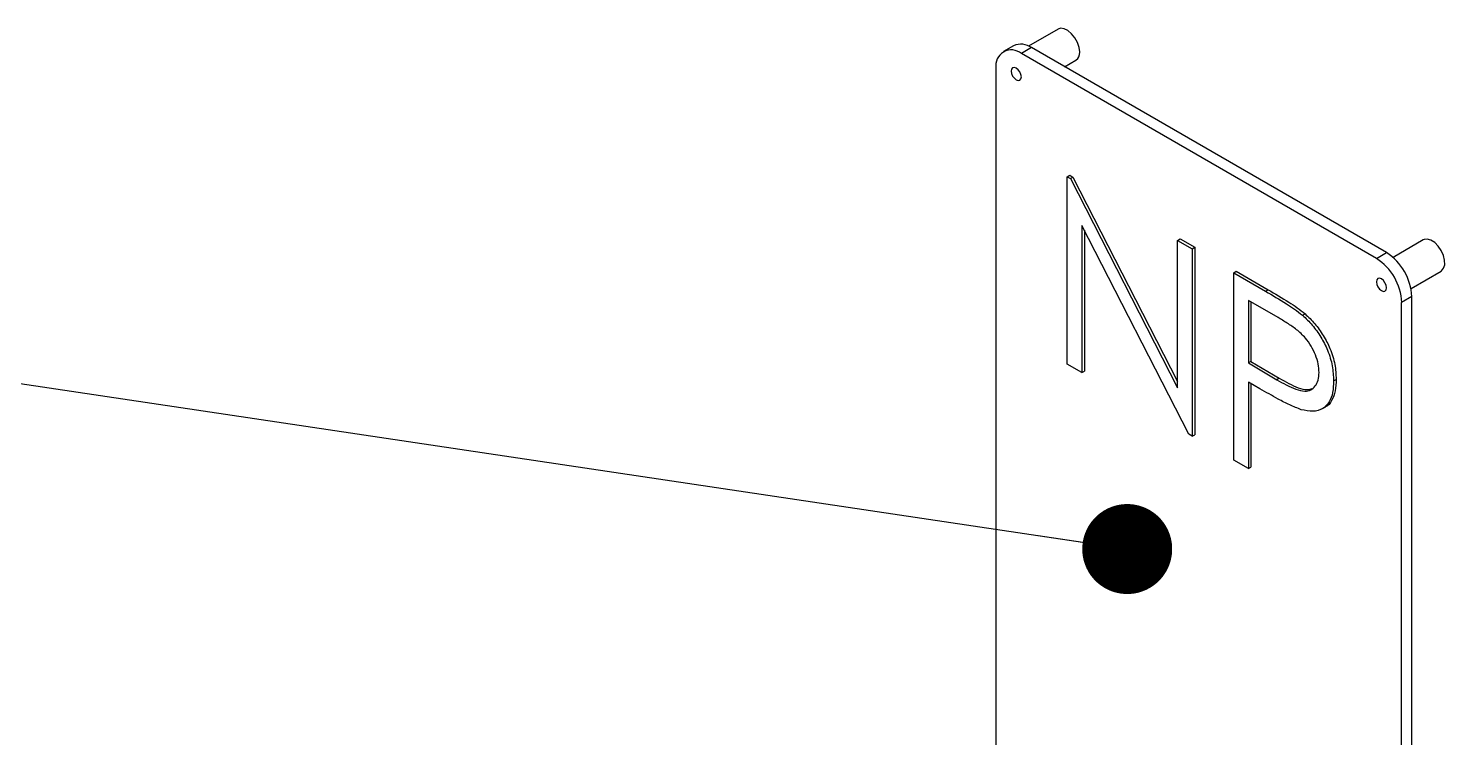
# Model space of a CAD drawing. Header units: inches. Extents: x 1 to 529, y 1 to 374.
# Drawn here: x 33.1 to 46.27, y 298.92 to 305.51 of the extents above; entities that cross this region are included whole.
import ezdxf

# ---------------------------------------------------------------- set-up
doc = ezdxf.new("R2010")
doc.units = ezdxf.units.IN
doc.header["$LTSCALE"] = 32
doc.header["$MEASUREMENT"] = 0
doc.layers.add('FORMAT', color=7, linetype='Continuous')
doc.dimstyles.new('SLDDIMSTYLE6', dxfattribs={"dimtxt": 0.18, "dimasz": 0.836538, "dimexe": 0, "dimexo": 0.0625, "dimgap": 0, "dimtad": 0, "dimtih": 1, "dimtoh": 1, "dimdec": 0, "dimrnd": 1e-09, "dimzin": 0, "dimdsep": 46, "dimtxsty": 'Standard', "dimblk1": 'DOT', "dimblk2": 'DOT', "dimsah": 1, "dimcen": 0.09, "dimadec": 0, "dimazin": 0, "dimtfac": 0.836538, "dimtdec": 0, "dimtofl": 0, "dimtmove": 0, "dimatfit": 3, "dimldrblk": 'DOT', "dimfxl": 0, "dimfrac": 2, "dimtolj": 1, "dimtzin": 0, "dimarcsym": 0})

# ---------------------------------------------------------------- blocks, each defined once
blk = doc.blocks.new('Drawing View43')
at = {"color": 7, "linetype": 'Continuous', "lineweight": 25}
for p, q in [((0.324, 9.982), (0.05, 9.824)), ((-0.09, 9.827), (-0.184, 9.773)), ((0.077, 9.81), (-0.017, 9.756)), ((3.283, 7.851), (-0.017, 9.756)), ((3.377, 7.906), (0.077, 9.81)), ((-0.253, 9.62), (-0.253, 2.325)), ((0.385, 9.633), (0.49, 9.693)), ((0.41, 8.611), (0.434, 8.625)), ((0.41, 6.869), (0.41, 8.611)), ((0.41, 8.611), (0.439, 8.595)), ((0.434, 8.625), (0.462, 8.608)), ((0.439, 8.595), (0.462, 8.608)), ((0.439, 8.595), (1.435, 6.648)), ((0.462, 8.608), (1.435, 6.708)), ((1.54, 6.217), (0.546, 8.159)), ((0.546, 8.159), (0.546, 6.791)), ((0.569, 8.113), (0.569, 6.805)), ((1.435, 8.019), (1.459, 8.033)), ((1.459, 8.033), (1.594, 7.955)), ((1.435, 6.648), (1.435, 8.019)), ((1.435, 8.019), (1.571, 7.941)), ((1.571, 7.941), (1.594, 7.955)), ((1.571, 7.941), (1.571, 6.199)), ((1.594, 7.955), (1.594, 6.213)), ((3.283, 7.851), (3.377, 7.906)), ((3.718, 8.023), (3.438, 7.861)), ((1.957, 7.718), (1.981, 7.732)), ((1.957, 7.718), (2.253, 7.547)), ((1.957, 5.976), (1.957, 7.718)), ((1.981, 7.732), (2.277, 7.561)), ((3.605, 7.572), (3.885, 7.734)), ((2.253, 7.547), (2.277, 7.561)), ((2.369, 7.302), (2.093, 7.461)), ((2.093, 7.461), (2.093, 6.881)), ((2.116, 7.448), (2.116, 6.894)), ((3.613, 7.497), (3.518, 7.443)), ((3.518, 0.148), (3.518, 7.443)), ((3.613, 0.203), (3.613, 7.497)), ((2.597, 7.323), (2.62, 7.336)), ((0.546, 6.791), (0.41, 6.869)), ((2.116, 6.894), (2.093, 6.881)), ((2.093, 6.881), (2.357, 6.724)), ((2.116, 6.894), (2.38, 6.738)), ((0.546, 6.791), (0.569, 6.805)), ((2.38, 6.738), (2.357, 6.724)), ((2.886, 6.715), (2.909, 6.728)), ((2.201, 6.64), (2.093, 6.702)), ((2.093, 6.702), (2.093, 5.898)), ((2.116, 6.688), (2.116, 5.912)), ((2.777, 6.453), (2.807, 6.47)), ((1.571, 6.199), (1.54, 6.217)), ((1.571, 6.199), (1.594, 6.213)), ((2.093, 5.898), (1.957, 5.976)), ((2.093, 5.898), (2.116, 5.912))]:
    blk.add_line(p, q, dxfattribs=at)
at = {"color": 7, "linetype": 'Continuous', "lineweight": 25, "flags": 128}
for points in [[(0.525, 9.77), (0.52, 9.813), (0.505, 9.858), (0.481, 9.902), (0.45, 9.939), (0.416, 9.968), (0.381, 9.985), (0.348, 9.99), (0.324, 9.982)], [(-0.017, 9.538), (-0.021, 9.561), (-0.031, 9.585), (-0.046, 9.605), (-0.064, 9.62), (-0.082, 9.626), (-0.098, 9.623), (-0.108, 9.611), (-0.111, 9.593), (-0.108, 9.57), (-0.098, 9.546), (-0.082, 9.526), (-0.064, 9.511), (-0.046, 9.505), (-0.031, 9.508), (-0.021, 9.52), (-0.017, 9.538)], [(3.908, 7.76), (3.918, 7.793), (3.917, 7.834), (3.906, 7.879), (3.886, 7.924), (3.858, 7.965), (3.825, 7.998), (3.79, 8.02), (3.756, 8.03), (3.726, 8.026), (3.718, 8.023)], [(3.377, 7.579), (3.373, 7.602), (3.363, 7.625), (3.348, 7.646), (3.33, 7.661), (3.312, 7.667), (3.297, 7.664), (3.286, 7.652), (3.283, 7.633), (3.286, 7.61), (3.297, 7.587), (3.312, 7.566), (3.33, 7.552), (3.348, 7.545), (3.363, 7.548), (3.373, 7.56), (3.377, 7.579)], [(3.885, 7.734), (3.889, 7.737), (3.908, 7.76)]]:
    blk.add_lwpolyline(points, dxfattribs=at)
at = {"color": 7, "linetype": 'Continuous', "lineweight": 25}
for centre, radius, start, end in [((-0.109, 9.643), 0.146, 50.7967, 189.214), ((-0.02, 9.674), 0.168, 54.3824, 114.3071), ((0.444, 9.76), 0.0817, 304.8223, 6.4898), ((3.101, 7.474), 0.512, 2.6055, 57.3945), ((3.007, 7.42), 0.512, 2.6055, 57.3945)]:
    blk.add_arc(centre, radius, start, end, dxfattribs=at)
for points, knots in [([(2.253, 7.547), (2.318, 7.509), (2.407, 7.456), (2.522, 7.382), (2.572, 7.342), (2.597, 7.323)], [0, 0, 0, 0, 0.560076, 0.780105, 1, 1, 1, 1]), ([(2.277, 7.561), (2.341, 7.523), (2.431, 7.47), (2.546, 7.395), (2.595, 7.356), (2.62, 7.336)], [0, 0, 0, 0, 0.560076, 0.780105, 1, 1, 1, 1]), ([(2.75, 6.792), (2.749, 6.818), (2.746, 6.87), (2.718, 6.955), (2.678, 7.038), (2.619, 7.122), (2.541, 7.192), (2.455, 7.251), (2.397, 7.285), (2.369, 7.302)], [0, 0, 0, 0, 0.124973, 0.24991, 0.374915, 0.499814, 0.666188, 0.833071, 1, 1, 1, 1]), ([(2.597, 7.323), (2.628, 7.294), (2.689, 7.235), (2.769, 7.122), (2.836, 6.993), (2.879, 6.851), (2.883, 6.76), (2.886, 6.715)], [0, 0, 0, 0, 0.186763, 0.373446, 0.560181, 0.779909, 1, 1, 1, 1]), ([(2.62, 7.336), (2.651, 7.307), (2.713, 7.249), (2.792, 7.136), (2.859, 7.007), (2.903, 6.864), (2.907, 6.774), (2.909, 6.728)], [0, 0, 0, 0, 0.186763, 0.373446, 0.560181, 0.779909, 1, 1, 1, 1]), ([(2.357, 6.724), (2.386, 6.708), (2.446, 6.675), (2.534, 6.633), (2.613, 6.613), (2.675, 6.627), (2.717, 6.663), (2.746, 6.718), (2.749, 6.767), (2.75, 6.792)], [0, 0, 0, 0, 0.166925, 0.333806, 0.500185, 0.625077, 0.750072, 0.875017, 1, 1, 1, 1]), ([(2.38, 6.738), (2.41, 6.721), (2.469, 6.688), (2.557, 6.648), (2.634, 6.626), (2.672, 6.638), (2.687, 6.642)], [0, 0, 0, 0, 0.277081, 0.554089, 0.830264, 1, 1, 1, 1]), ([(2.886, 6.715), (2.884, 6.678), (2.881, 6.603), (2.848, 6.513), (2.786, 6.449), (2.696, 6.422), (2.622, 6.438), (2.585, 6.446)], [0, 0, 0, 0, 0.18692, 0.373598, 0.560185, 0.779889, 1, 1, 1, 1]), ([(2.909, 6.728), (2.908, 6.691), (2.905, 6.616), (2.87, 6.529), (2.834, 6.478), (2.805, 6.47), (2.803, 6.47)], [0, 0, 0, 0, 0.3242934, 0.6481675, 0.9718843, 1, 1, 1, 1]), ([(2.585, 6.446), (2.549, 6.46), (2.478, 6.488), (2.35, 6.555), (2.257, 6.608), (2.201, 6.64)], [0, 0, 0, 0, 0.279862, 0.559919, 1, 1, 1, 1])]:
    blk.add_open_spline(points, degree=3, knots=knots, dxfattribs=at)
blk = doc.blocks.new('_Dot')
at = {"color": 0, "linetype": 'ByBlock', "lineweight": -2}
blk.add_line((-0.5, 0), (-1, 0), dxfattribs=at)
at = {"color": 0, "linetype": 'ByBlock', "const_width": 0.5}
blk.add_lwpolyline([(-0.25, 0, 1), (0.25, 0, 1)], format="xyb", close=True, dxfattribs=at)

msp = doc.modelspace()

# ---------------------------------------------------------------- block references
at = {"color": 7, "linetype": 'Continuous', "lineweight": 25}
msp.add_blockref('Drawing View43', (42.348, 295.519), dxfattribs=at)

# ---------------------------------------------------------------- leaders
at = {"layer": 'FORMAT'}
msp.add_leader([(43.315, 300.67), (24.376, 303.492)], dimstyle='SLDDIMSTYLE6', dxfattribs=at)

doc.saveas('drawing.dxf')
